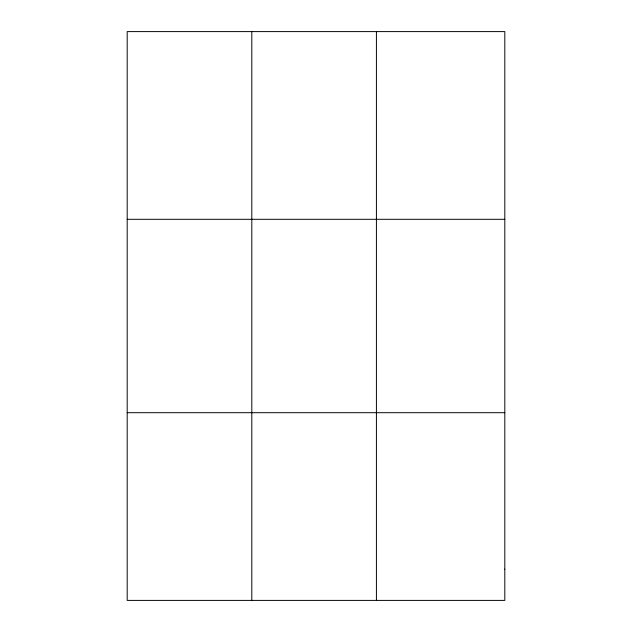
<?xml version="1.0" encoding="UTF-8"?>
<svg xmlns="http://www.w3.org/2000/svg" width="632" height="632" viewBox="0 0 632 632"><rect width="100%" height="100%" fill="white"/><g stroke="black" fill="none" stroke-linecap="round" stroke-linejoin="round"><path stroke-width="0.95" d="M251.805 600.4L251.805 31.6M376.419 600.4L376.419 31.6M127.19 219.304L504.81 219.304M127.19 412.696L504.81 412.696M504.81 569.116L504.81 600.4L127.19 600.4L127.19 31.6L504.81 31.6L504.81 569.116"/></g></svg>
